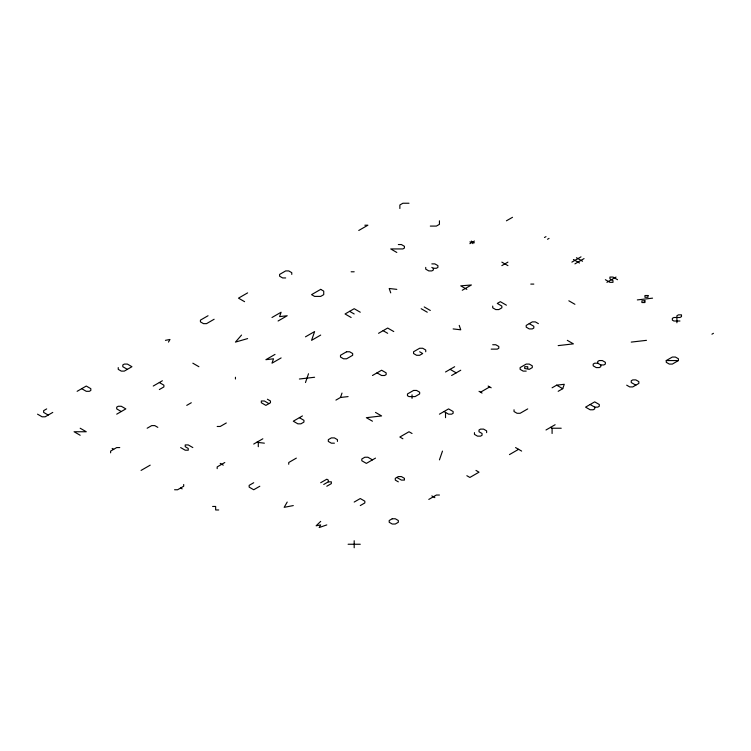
<?xml version="1.0" encoding="UTF-8"?>
<svg xmlns="http://www.w3.org/2000/svg" width="751" height="751" viewBox="0 0 751 751"><rect width="100%" height="100%" fill="white"/><g stroke="black" fill="none" stroke-linecap="round" stroke-linejoin="round"><path stroke-width="1.13" d="M305.479 382.531L308.52 373.745M335.922 400.105L340.485 397.476L342.005 393.073M439.438 459.875L442.48 451.088M558.171 391.318L562.743 388.68L564.264 384.287L556.651 385.169L552.088 387.807M168.468 342.099L169.989 339.461L165.427 340.344M287.211 502.062L284.16 507.338L293.294 505.573M241.54 335.068L235.448 342.099L247.623 338.588M320.696 521.391L316.133 525.794L320.696 524.911L319.175 527.549L326.788 524.911M46.684 408.901L43.642 410.656L43.642 412.412L48.205 415.05M77.128 391.318L86.262 386.042L90.833 388.68L90.833 390.445L89.313 391.318L86.262 391.318L81.699 388.68M208.046 315.739L200.433 320.133L200.433 321.888L203.483 323.643L206.525 323.643L214.138 319.25M247.623 292.881L238.489 298.156L244.582 301.677M358.753 230.482L367.887 225.206L364.845 225.206M52.777 412.412L45.163 416.805L42.112 416.805L37.55 414.167M153.242 386.042L162.376 380.776M271.984 317.495L281.118 312.219L279.597 316.612L287.211 315.739L278.077 321.006M116.705 414.167L125.839 408.901L121.277 406.263L118.236 406.263L116.705 407.136L116.705 408.901L121.277 411.539M159.334 389.562L163.896 386.925L163.896 385.169L159.334 382.531M147.158 428.23L151.721 425.601L154.762 425.601L157.813 427.357M186.736 405.38L191.298 402.743M275.026 354.406L265.892 359.682L273.505 358.8L271.984 363.193L281.118 357.927M305.479 336.833L314.613 331.557L311.562 340.344L320.696 335.068M506.418 220.813L512.511 217.302M469.882 243.662L474.454 241.033M141.066 470.417L150.2 465.151M378.542 333.313L387.676 328.037L393.768 331.557M544.475 237.513L545.996 236.631M226.314 422.963L220.221 426.474L217.18 426.474M501.846 265.638L507.939 262.127M547.517 239.269L549.037 238.396M462.269 290.252L471.403 284.976L460.748 285.849L466.84 289.37M253.716 444.057L262.85 438.781M302.428 415.932L293.294 421.198L297.865 423.836L300.907 423.836L303.948 422.081L303.948 420.325L299.386 417.687M372.458 375.5L381.592 370.224L386.155 372.862L386.155 374.618L384.634 375.5L381.592 375.5L377.021 372.862M224.793 462.513L217.18 466.906L217.18 468.662M571.877 262.127L581.011 256.851M574.919 263.883L584.053 258.607M253.716 482.724L249.154 485.362L249.154 487.117L253.716 489.755L259.808 486.244M296.345 458.119L288.731 462.513L288.731 464.268M445.521 371.989L454.655 366.713M606.892 282.338L616.027 277.063M451.614 375.5L460.748 370.224M320.696 482.724L326.788 479.213L328.309 480.086L328.309 481.842L323.737 484.479M439.438 414.167L448.572 408.901L453.135 411.539L453.135 413.294L451.614 414.167L448.572 414.167L444.001 411.539M480.537 392.2L489.671 386.925M326.788 486.244L331.351 483.606L331.351 481.842L328.309 481.842M375.5 458.119L366.366 463.386L361.804 460.748L361.804 458.992L364.845 457.237L367.887 457.237L372.458 459.875M354.19 502.062L360.273 498.542L364.845 501.18L364.845 502.935L360.273 505.573M527.728 408.901L520.114 413.294L517.073 413.294L514.031 411.539L514.031 409.774M545.996 429.994L555.13 424.719M666.259 360.555L672.352 357.044L675.393 357.044L678.435 358.8L678.435 360.555L672.352 364.075L669.301 364.075L666.259 362.32L666.259 360.555L678.435 360.555M711.929 334.195L713.45 333.313M428.783 499.424L436.387 495.031L439.438 495.031M509.46 454.599L518.594 449.323M637.336 299.912L652.563 298.156M558.171 345.62L573.398 343.864L567.305 340.344M299.386 379.011L314.613 377.255M631.244 342.099L646.47 340.344M340.485 397.476L348.098 396.594M408.995 203.239L402.902 203.239L399.861 204.995L399.861 208.515M430.304 226.089L436.387 226.089L439.438 224.333L439.438 220.813M398.33 244.544L401.381 244.544L404.423 246.3L404.423 248.065L402.902 248.938L390.727 248.938L396.81 252.458M431.825 263.883L434.867 263.883L437.917 265.638L437.917 267.394L436.387 268.276L433.346 268.276L431.825 267.394M351.139 271.787L354.19 271.787M285.68 277.945L282.639 277.945L279.597 276.19L279.597 274.425L285.68 270.914L288.731 270.914L291.773 272.669L291.773 274.425M530.779 284.094L533.82 284.094M679.955 321.006L673.872 321.006L672.352 320.133L672.352 318.368L673.872 317.495L679.955 317.495L681.486 316.612L681.486 314.857L678.435 314.857L676.914 315.739L676.914 322.77M492.712 344.737L495.763 344.737L498.805 346.493L498.805 348.257L497.284 349.131L491.192 349.131M597.758 363.193L594.708 363.193L593.187 364.075L593.187 365.831L596.238 367.586L599.279 367.586L600.8 366.713L600.8 364.958L597.758 363.193L597.758 361.438L599.279 360.555L602.321 360.555L605.362 362.32L605.362 364.075L603.842 364.958L600.8 364.958M526.207 371.107L523.165 371.107L520.114 369.351L520.114 367.586L526.207 364.075L529.248 364.075L532.299 365.831L532.299 367.586L529.248 369.351L524.686 368.469L524.686 366.713L527.728 366.713L527.728 368.469M594.708 407.136L597.758 407.136L599.279 406.263L599.279 404.507L594.708 401.869L585.573 407.136L590.145 409.774L593.187 409.774L594.708 408.901L594.708 407.136L590.145 404.507M550.567 427.357L552.088 428.23L561.222 428.23M334.402 443.174L331.351 443.174L328.309 441.419L328.309 439.664L331.351 437.899L334.402 437.899L337.443 439.664L337.443 441.419M119.756 447.568L116.705 447.568L110.622 451.088L110.622 452.844M174.561 489.755L177.602 489.755L183.695 486.244L183.695 484.479M212.617 506.456L215.659 506.456L215.659 509.967L218.701 509.967M348.098 544.25L360.273 544.25M396.81 289.37L389.196 288.487L390.727 292.881M453.135 328.919L460.748 329.802L459.227 325.399M256.758 442.292L264.371 443.174M469.882 241.906L474.454 242.789M617.547 279.701L612.976 277.063L609.934 277.063L609.934 278.818L612.976 280.583L612.976 282.338L609.934 282.338L605.362 279.701M576.439 257.724L582.532 261.245M573.398 259.489L579.49 263M501.846 262.127L507.939 265.638M568.836 300.794L574.919 304.305M506.418 305.188L500.326 301.677L497.284 303.432L501.846 306.07L501.846 307.826L498.805 309.581L495.763 309.581L492.712 307.826L492.712 306.07M538.383 323.643L535.341 321.888L532.299 321.888L526.207 325.399L526.207 327.164L529.248 328.919L532.299 328.919L533.82 328.037L533.82 326.281L529.248 323.643M635.815 385.169L631.244 382.531L631.244 380.776L632.764 379.893L635.815 379.893L638.857 381.649L638.857 383.414L632.764 386.925L629.723 386.925L626.681 385.169M424.212 306.943L430.304 310.463M556.651 385.169L562.743 388.68M421.17 308.708L427.263 312.219M360.273 312.219L354.19 308.708L345.056 313.974L351.139 317.495M488.15 386.042L491.192 387.807M349.619 311.336L354.19 313.974M383.113 330.675L387.676 333.313M419.649 351.768L422.691 353.524L419.649 355.289L416.598 355.289L413.557 353.524L413.557 351.768L419.649 348.257L422.691 348.257L425.733 350.013L425.733 351.768M450.093 369.351L456.186 372.862M479.016 391.318L482.058 393.073M515.552 447.568L521.645 451.088M375.5 412.412L381.592 415.932L366.366 417.687L372.458 421.198M412.036 433.505L408.995 431.75L399.861 437.026L402.902 438.781M475.974 470.417L479.016 472.182L469.882 477.448L466.84 475.693M267.412 399.232L270.463 400.987L270.463 402.743L265.892 405.38L261.329 402.743L261.329 400.987L264.371 400.987L268.942 403.625M431.825 495.904L434.867 497.669M396.81 477.448L401.381 480.086L404.423 480.086L404.423 478.331L401.381 476.575L398.33 476.575L395.289 478.331L395.289 480.086L398.33 481.842M192.829 363.193L198.912 366.713M127.37 369.351L122.798 366.713L122.798 364.958L124.319 364.075L127.37 364.075L131.932 366.713L124.319 371.107L121.277 371.107L118.236 369.351L118.236 367.586M192.829 447.568L188.257 444.93L185.215 444.93L185.215 446.695L188.257 448.45L188.257 450.206L185.215 450.206L180.644 447.568M220.221 463.386L223.272 465.151M80.179 428.23L86.262 431.75L74.086 431.75L80.179 435.261M112.143 448.45L113.664 449.323M180.644 488L182.164 488.873M471.403 241.033L472.923 243.662M552.088 428.23L552.088 433.505M486.629 432.632L486.629 430.867L483.588 429.112L480.537 429.112L479.016 429.994L479.016 431.75L482.058 433.505L482.058 435.261L480.537 436.143L477.495 436.143L474.454 434.388L474.454 432.632M445.521 412.412L445.521 417.687M433.346 268.276L433.346 270.031L431.825 270.914L428.783 270.914L425.733 269.158L425.733 267.394M412.036 394.838L412.036 398.349M354.19 540.729L354.19 547.761M258.288 443.174L258.288 446.695M235.448 377.255L235.448 379.011M320.696 289.37L311.562 294.645L314.613 296.401L320.696 296.401L323.737 294.645L323.737 291.125L320.696 289.37M346.577 351.768L340.485 355.289L340.485 357.044L343.536 358.8L346.577 358.8L352.67 355.289L352.67 353.524L349.619 351.768L346.577 351.768M413.557 390.445L407.464 393.956L407.464 395.711L408.995 396.594L415.078 396.594L419.649 393.956L419.649 392.2L416.598 390.445L413.557 390.445M392.247 518.763L389.196 520.518L389.196 522.274L392.247 524.029L395.289 524.029L398.33 522.274L398.33 520.518L395.289 518.763L392.247 518.763M647.991 295.519L644.949 295.519L644.949 297.283L647.991 297.283L647.991 295.519M644.949 300.794L641.898 300.794L641.898 302.55L644.949 302.55L644.949 300.794"/></g></svg>
